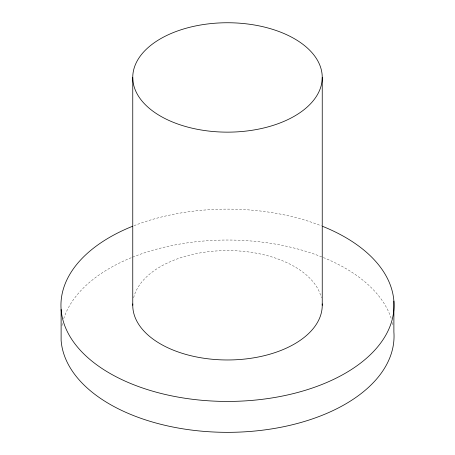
<?xml version="1.0" encoding="UTF-8"?>
<svg xmlns="http://www.w3.org/2000/svg" width="455" height="455" viewBox="0 0 455 455"><rect width="100%" height="100%" fill="white"/><g stroke="black" fill="none" stroke-linecap="round" stroke-linejoin="round"><path stroke-width="0.34" stroke-dasharray="2.27 1.71" d="M61.954 325.672A166.541 96.153 0 0 1 62.557 322.885M63.717 318.745A166.541 96.153 0 0 1 131.95 257.433M132.621 257.16A166.541 96.153 0 0 1 391.209 318.517M392.364 322.567A166.541 96.153 0 0 1 392.966 325.274M133.975 225.714A166.541 96.153 0 0 1 321.435 225.879M133.651 297.798A94.742 54.697 0 0 1 227.5 250.58A94.742 54.697 0 0 1 321.349 297.798"/><path stroke-width="0.68" d="M393.888 301.119L393.888 332.031A166.541 96.153 0 0 1 234.706 432.25A166.541 96.153 0 0 1 61.112 340.346L61.112 309.434M322.242 77.447A94.742 54.697 0 0 1 180.129 124.818A94.742 54.697 0 0 1 180.129 30.076A94.742 54.697 0 0 1 322.242 77.447L322.242 305.277M132.758 77.447L132.758 305.277M322.749 226.402A166.541 96.153 0 0 1 351.886 369.215A166.541 96.153 0 0 1 102.813 369.022A166.541 96.153 0 0 1 132.621 226.249M322.214 303.923A94.742 54.697 0 0 1 227.5 359.973A94.742 54.697 0 0 1 132.786 303.923"/></g></svg>
